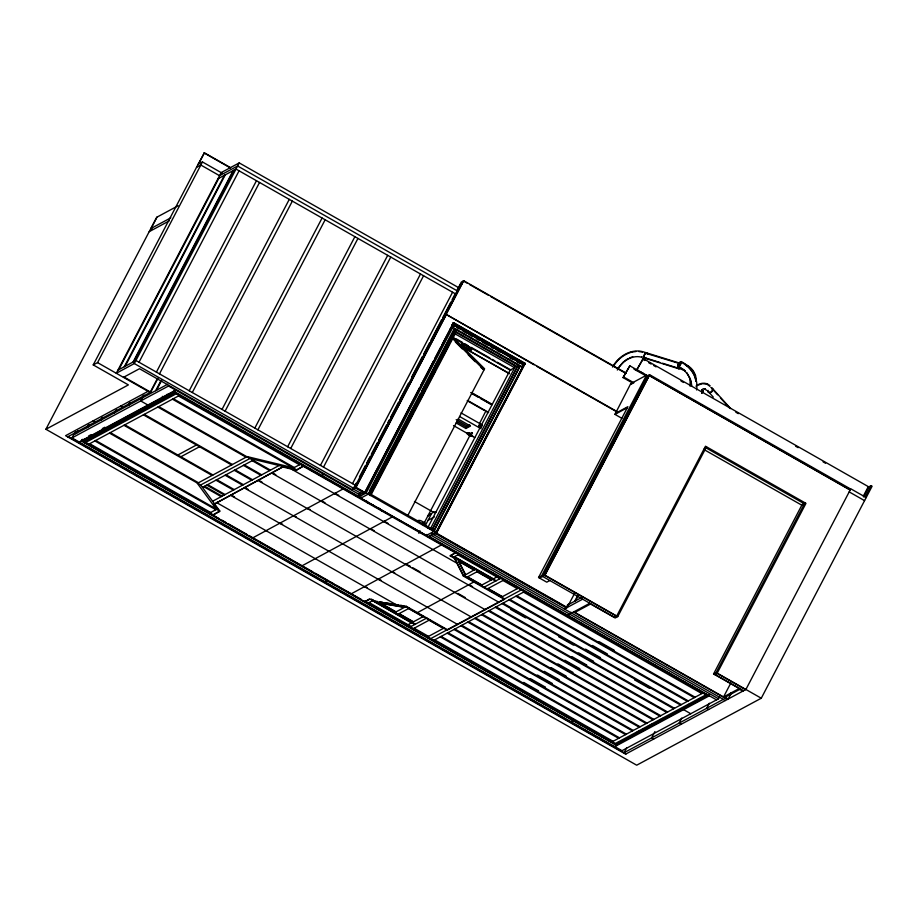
<?xml version="1.0" encoding="UTF-8"?>
<svg xmlns="http://www.w3.org/2000/svg" width="918" height="918" viewBox="0 0 918 918"><rect width="100%" height="100%" fill="white"/><g stroke="black" fill="none" stroke-linecap="round" stroke-linejoin="round"><path stroke-width="1.38" d="M696.555 389.955C698.598 378.354 691.587 366.718 681.236 361.623M689.992 386.065L690.233 378.445M678.597 364.125L678.299 364.744A2.834 0.918 -57.8 0 0 678.425 366.454L678.758 366.351A2.834 0.918 -57.8 0 0 680.823 363.907L681.122 363.287A2.834 0.918 -57.8 0 0 680.984 361.577L680.651 361.681A2.834 0.918 -57.8 0 0 678.597 364.125A2.834 1.721 -72.8 0 0 677.851 367.567A2.834 1.721 -72.8 0 0 679.664 368.703M644.803 354.348L644.528 354.899A2.387 1.457 -72.8 0 0 644.643 357.55L644.952 357.802A2.387 1.457 -72.8 0 0 645.71 357.859M678.735 364.343L678.471 364.894A2.387 1.388 -72.1 0 0 678.54 367.533L682.533 368.979M863.322 496.145L867.923 487.343L871.079 485.656L872.1 486.23L761.274 698.219L636.69 765.199L45.9 429.257L156.726 217.268L178.184 205.724M157.012 217.107L151.091 228.433L152.113 229.018M45.9 429.257L128.382 384.906L93.234 364.916L198.139 164.253L202.442 161.947L222.156 173.158M198.173 164.265L204.381 152.801L230.544 167.673M198.46 164.115L204.381 152.801M93.234 364.916L97.537 362.61L202.442 161.947M719.62 696.739L718.542 698.793L622.025 750.683L71.994 437.909L74.932 432.286M74.461 434.363L75.792 431.827M76.469 433.285L77.789 430.749M86.923 427.662L88.243 425.126M87.784 427.203L89.103 424.667M118.743 369.713L218.817 178.31M83.308 441.179L174.099 392.365L175.384 393.099L84.594 441.902L83.308 441.179L84.64 438.643M124.332 366.718L224.394 175.315M125.192 366.248L225.254 174.845M212.896 514.7L85.764 442.419L87.061 439.929M100.67 420.272L101.99 417.736M101.531 419.813L102.85 417.277M133.064 362.013L233.138 170.61M133.925 361.554L233.987 170.151M134.315 363.562L239.219 162.899L458.885 287.804L353.981 488.468L134.315 363.562L116.276 373.27L221.181 172.595L239.219 162.899M139.008 362.231L239.07 170.817M114.417 412.882L115.737 410.346M115.278 412.411L116.597 409.887M128.164 405.492L129.484 402.956M129.025 405.022L130.345 402.486M141.911 398.091L143.231 395.566M142.336 397.861L140.729 400.948L147.901 405.033M142.772 397.632L144.092 395.096M156.404 372.123L256.466 180.708M159.48 373.867L259.542 182.464M157.391 378.572L150.104 392.502L97.537 362.61M67.622 436.853L150.678 392.193L157.965 378.262M155.658 390.701L160.96 380.568M156.519 390.242L161.82 380.098M167.122 394.292L165.791 396.828L167.076 397.563M189.211 390.77L289.273 199.367M192.287 392.525L292.349 201.122M222.018 409.428L322.08 218.025M225.094 411.184L325.156 219.769M214.135 504.2L283.433 466.574L214.135 504.2L219.494 511.521L212.333 515.377L219.769 511.005L200.698 484.968L109.449 433.078M254.825 428.086L354.887 236.683M217.13 502.226L216.855 502.731L397.299 605.341L397.563 604.824M257.901 429.831L357.963 238.428M219.494 511.521L219.769 511.005L95.713 440.468M287.632 446.745L387.694 255.342M290.708 448.489L390.77 257.086M252.588 537.592L252.324 538.109L343.665 488.628M296.25 470.257L303.674 465.896L296.25 470.257L283.157 467.09M279.818 523.329L282.549 524.212M293.565 515.939L296.296 516.823M320.439 465.392L420.501 273.989M323.515 467.147L423.577 275.744M307.312 508.549L310.043 509.433M321.059 501.159L321.323 500.643L325.018 502.743M334.806 493.758L335.07 493.253L338.765 495.341M352.512 483.637L452.574 292.234M353.728 487.871L356.127 483.27M359.431 476.947L365.398 465.541M366.718 463.016L370.034 456.682M371.354 454.146L377.309 442.751M378.641 440.215L386.581 425.011M387.912 422.487L389.232 419.951M390.552 417.415L398.504 402.222M399.823 399.686L408.43 383.219M411.746 376.885L422.337 356.62M423.668 354.084L429.624 342.689M430.944 340.153L441.535 319.889M442.866 317.364L450.807 302.16M452.138 299.624L455.443 293.301M456.774 290.765L461.318 282.055L463.751 280.747L626.283 373.167M463.751 280.747L355.622 487.584L364.848 492.828L453.618 323.044L524.866 363.562L436.107 533.347L566.819 607.682L568.816 603.872M123.448 377.344L139.49 368.726L351.973 489.546L355.977 487.389L446.366 314.518L617.573 411.872M173.674 391.171L357.963 495.972L359.041 493.907M358.674 497.005L366.19 492.966L453.882 325.224L523.593 364.871L435.912 532.612L428.385 536.651L358.674 497.005L360.659 493.207M357.963 495.972L359.971 494.894L361.049 492.828M353.189 488.892L362.415 494.148L363.494 492.082M361.256 497.143L360.728 498.176L368.244 494.125L454.858 328.449M370 482.398L364.423 493.069L355.197 487.814L463.326 280.977L467.055 283.1M370.379 481.663L379.237 464.715M379.65 463.923L391.125 441.983M391.584 441.11L398.389 428.098M398.871 427.18L419.515 387.683M420.834 385.158L431.403 364.951M431.988 363.815L433.307 361.279M434.639 358.754L440.64 347.268M441.96 344.743L452.528 324.536M362.415 494.148L365.203 492.645L453.974 322.849L525.222 363.367L436.463 533.163L433.675 534.666L725.346 700.526M369.529 490.878L420.513 393.352M421.844 390.816L454.284 328.759L519.898 366.075L433.824 530.719M369.174 494.595L397.597 440.227M398.917 437.691L454.444 331.49L516.983 367.051L432.378 528.894M455.821 329.631L369.747 494.286L368.21 493.402M370.138 495.548L372.788 490.476M374.108 487.94L384.722 467.664M386.042 465.128L396.645 444.84M397.976 442.304L403.943 430.886M405.263 428.35L413.215 413.134M414.546 410.598L415.877 408.062M417.197 405.526L425.149 390.311M426.48 387.775L435.098 371.297M438.414 364.951L449.017 344.663M450.336 342.127L451.667 339.591M370.711 495.468L455.982 332.362M370.264 529.135L370.539 528.619L374.223 530.719M384.011 521.745L384.286 521.229L387.97 523.329M351.009 593.567L350.745 594.084L442.086 544.592M392.881 516.616L301.529 566.096M364.492 586.682L367.189 587.554M407.707 515.675L484.601 368.795L453.435 337.709M378.239 579.292L380.97 580.176M369.265 599.064L364.584 601.944L370.023 599.018L374.131 601.359L377.172 601.313M456.074 422.911L465.919 428.499L467.262 425.929L469.546 424.701M391.986 571.903L394.717 572.786M418.792 533.301L420.088 530.833M423.198 524.878L470.326 434.673M425.309 525.566L431.276 514.16A4.774 4.59 61.7 0 1 436.394 511.911M405.733 564.513L405.997 563.996L410.426 566.383M427.65 527.907L510.27 369.862M426.881 534.448L426.342 535.481L433.858 531.442L520.472 365.766L517.695 367.257M430.175 529.273L515.446 366.179M432.286 529.847L518.36 365.192M716.545 699.872L429.222 536.491L431.219 535.412L432.298 533.347M433.675 534.666L435.281 531.568L437.289 530.501M524.442 363.792L435.671 533.587L566.395 607.911M374.131 601.359L406.353 606.339L420.192 614.211M417.116 612.467L416.852 612.972L474.399 581.668M450.222 555.906L455.925 552.464L450.222 555.906L454.318 558.236L463.372 576.056L504.372 599.374L504.648 598.869L463.636 575.54L454.582 557.719L454.318 558.236M457.072 562.619L456.808 563.136L291.396 469.087L294.15 469.982M463.372 576.056L475.088 569.389M406.089 606.855L447.1 630.173L447.364 629.656L423.783 616.253L407.179 625.181M457.967 623.965L457.692 624.481L230.602 495.341L230.877 494.825L234.56 496.925M471.714 616.575L471.439 617.091L244.349 487.951L244.624 487.435L248.308 489.535M485.461 609.185L485.186 609.69L258.096 480.562L258.371 480.045L262.055 482.145M499.208 601.795L498.933 602.3L271.843 473.172L272.118 472.655L275.802 474.755M633.03 383.276L623.07 377.608L629.84 365.823L638.561 370.78M623.07 377.608L629.84 365.823M643.231 358.628L636.449 370.402L643.231 358.628L868.784 486.884L863.528 496.948M549.836 580.52L546.761 582.173L538.556 577.514L541.631 575.861L646.536 375.187L630.712 383.701L614.934 414.374L621.853 418.31M538.556 577.514L627.866 406.685L615.473 413.352M542.664 576.435L647.569 375.772L649.565 374.693L850.516 488.961M649.565 374.693L544.661 575.356L616.437 616.173M539.577 578.099L544.948 575.207L649.324 375.565L850.263 489.833M567.06 606.649L568.38 604.113M574.829 592.959L567.175 607.486L436.463 533.163M574.737 601.21L578.053 594.875M575.597 600.751L578.248 595.679M570.962 612.203L569.883 614.257L567.886 615.335M589.54 603.413L615.163 617.986L617.745 616.598L706.504 446.802M216.235 516.926L83.32 441.742L616.701 745.049L618.032 742.513M617.929 743.465L616.862 745.531L81.174 440.915M626.776 747.608L624.137 752.68L723.304 699.355M654.936 731.554L651.631 737.888L653.673 739.059M684.667 707.594L683.589 709.648L690.761 713.734M681.764 718.048L679.125 723.109L681.167 724.279M740.241 689.108L713.584 673.95L802.355 504.154M713.584 673.95L716.166 672.573L804.937 502.777M709.27 703.257L706.619 708.329L708.662 709.488M730.808 683.061L723.545 696.957L739.22 688.534M729.34 695.649L730.659 693.113M731.52 692.654L728.215 698.988L725.14 697.232M865.158 496.971L871.079 485.656M701.891 390.219A1.492 1.228 -39.2 0 1 702.408 390.609A1.492 1.239 -41.6 0 0 701.891 390.219L702.098 389.84M612.49 367.062C618.17 356.609 630.666 348.484 642.818 351.697L679.159 362.977M613.511 366.316C617.412 359.477 624.01 354.359 631.55 352.133M617.688 368.646L623.735 361.474M617.298 370.023C622.106 361.176 632.227 354.692 641.315 357.159M695.97 386.168C699.78 382.737 706.309 381.877 710.084 385.835M624.848 360.74L628.187 358.536M196.532 167.34L200.824 165.033L219.31 175.545M219.563 175.682L237.613 165.986L457.267 290.891M217.956 178.769L235.995 169.073L455.649 293.978M150.804 228.582L170.805 217.83M149.186 231.669L169.187 220.917M117.894 370.184L135.933 360.476L355.587 485.381M148.062 391.343L65.58 435.683L625.606 754.148L745.898 689.475L850.802 488.812L866.179 497.556M73.601 434.822L167.592 384.286M71.994 437.909L168.51 386.019L359.971 494.894M88.587 435.993L91.089 434.65M102.334 428.603L104.836 427.26M79.166 441.994L175.682 390.093M175.131 390.884L83.63 440.089L82.345 439.355M85.764 442.419L176.267 393.753L303.399 466.046M88.839 444.163L179.343 395.497M459.711 285.142L461.708 284.064M458.093 288.229L460.102 287.15M177.84 455.007L196.452 445M180.915 456.751L199.527 446.745M446.366 314.518L534.092 364.802M453.182 323.274L453.974 322.849M450.302 328.633L452.803 327.29L522.526 366.925M200.698 484.968L249.96 458.472L254.332 459.528L202.488 487.412M212.62 501.239L279.061 465.518M209.82 512.955L216.694 509.26M293.439 467.996L300.312 464.301M522.434 364.871L525.222 363.367M321.828 475.421L323.825 474.342M354.807 485.806L356.804 484.727M470.027 425.367L466.585 427.214L456.739 421.626M465.919 428.499L470.498 426.044L458.197 419.044M479.563 423.439L485.737 411.241L488.227 412.652M356.735 496.064L174.753 392.583L707.216 694.96L427.995 536.582M649.324 375.565L849.976 489.994M645.951 378.859L647.959 377.78M644.333 381.945L646.341 380.867M614.934 414.374L627.327 407.718M431.276 514.16L427.834 516.008A4.774 4.59 61.7 0 1 431.15 513.655M422.085 523.535L424.609 522.181M428.04 520.334L434.34 516.949M325.224 581.909L327.233 580.83M368.21 603.034L373.374 600.257M453.561 557.146L458.713 554.369M394.901 612.501L406.353 606.339M704.255 448.764L705.976 447.835L804.397 503.798L801.816 505.187L704.645 449.935M397.976 614.245L409.428 608.095M466.711 577.296L478.163 571.134M481.066 585.454L497.671 576.527M410.254 626.937L426.859 617.998M484.142 587.199L500.746 578.271M413.329 628.681L429.934 619.753M487.217 588.954L503.833 580.027M544.271 573.348L546.279 572.27M427.673 636.84L444.289 627.912M501.572 597.113L518.177 588.186M430.749 638.595L521.252 589.93M447.1 630.173L504.372 599.374M433.835 640.339L524.327 591.685M511.498 608.932L510.637 609.403L525.498 617.848L526.358 617.389M567.221 605.249L581.828 597.4M564.386 608.99L582.643 599.179M571.558 613.075L589.826 603.252M574.875 612.421L590.561 603.998M559.418 636.197L558.569 636.656L573.429 645.102L574.289 644.643M614.142 617.401L616.724 616.012L705.483 446.228L805.958 503.362L717.188 673.146L714.617 674.535M522.893 682.912L523.753 682.441L538.625 690.898L537.764 691.357M529.766 679.217L530.627 678.746L545.499 687.203L544.638 687.662M536.64 675.522L537.5 675.051L552.372 683.508L551.511 683.967M543.513 671.827L544.374 671.356L559.246 679.813L558.385 680.272M550.387 668.12L551.248 667.661L566.119 676.118L565.259 676.577M557.26 664.425L558.121 663.966L572.993 672.424L572.132 672.883M564.134 660.73L564.995 660.271L579.866 668.729L579.006 669.188M571.007 657.036L571.868 656.577L586.74 665.034L585.879 665.493M577.881 653.341L578.742 652.882L593.613 661.339L592.753 661.798M584.755 649.646L585.615 649.187L600.487 657.644L599.626 658.103M591.628 645.951L592.489 645.492L607.36 653.949L606.5 654.408M598.502 642.256L599.362 641.797L614.234 650.242L613.373 650.713M635.417 679.412L634.556 679.871L649.428 688.316L650.288 687.857M571.283 721.823L573.28 720.756M612.226 741.778L702.718 693.124M705.942 694.8L615.152 743.603L616.437 744.337L707.227 695.523L455.638 552.625M636.736 732.495L639.238 731.153M647.982 726.448L652.985 723.763M660.49 719.723L662.98 718.381M688.018 704.921L690.543 703.567M698.105 699.505L700.618 698.15M617.527 744.246L709.465 694.811M616.701 745.049L363.998 600.946M614.853 746.609L709.362 695.787M724.279 697.691L740.528 688.959M629.381 358.077L632.697 356.746M698.369 385.009L702.557 383.632L706.906 384.194M631.802 352.076L636.048 351.525M702.809 388.865L705.506 389.152L704.599 388.876M638.721 351.525L642.462 352.076M379.845 601.783L382.737 602.277M385.296 602.713L392.456 603.952M395.233 604.423L398.022 604.905M400.799 605.387L403.84 605.914M404.723 607.223L380.522 603.057L396.048 611.881M377.837 602.793L404.436 607.372M292.819 467.641L247.16 456.59L197.359 483.361L216.063 508.905M641.671 356.781L659.824 362.415M677.794 363.035L646.995 353.637A2.387 1.457 -72.8 0 1 647.224 354.027M662.532 363.253L678.758 368.29M647.592 354.119A2.834 1.721 -72.8 0 0 647.098 353.155L646.708 352.902A2.834 1.721 -72.8 0 0 644.482 354.325L644.195 355.002A2.834 1.721 -72.8 0 0 644.539 358.043L678.735 368.772M680.605 362.897A2.834 1.652 -72.1 0 0 678.436 364.331L678.15 365.008A2.834 1.652 -72.1 0 0 678.425 368.026L684.943 370.7M684.576 364.182C689.946 366.018 694.169 370.551 695.58 376.036M685.631 365.203C690.382 366.569 693.974 372.352 694.972 375.542M642.37 359.087L644.861 360.499M648.601 362.633L651.091 364.044M653.593 365.467L656.083 366.879M681.007 381.05L683.497 382.473M735.834 412.228L738.324 413.651M795.654 446.251L798.144 447.663M823.067 461.834L825.557 463.257M637.31 369.943L647.569 375.772M641.062 372.203L643.552 373.615M633.971 369.116L646.421 376.07M849.184 491.899L864.572 500.643M469.534 284.5L488.169 295.103M490.625 296.503L625.858 373.396M623.93 377.137L633.89 382.806M630.712 383.701L631.745 384.286M204.094 152.95L230.257 167.833M536.571 366.213L617.217 412.067M452.563 322.918L525.062 364.136M452.941 324.077L524.201 364.607M452.654 324.238L523.914 364.756M451.794 324.697L454.249 326.097M456.705 327.485L459.161 328.885M462.844 330.985L466.539 333.085M468.995 334.473L472.678 336.573M476.362 338.673L478.817 340.062M482.512 342.162L487.424 344.961M491.107 347.05L493.563 348.45M497.246 350.55L499.713 351.938M509.536 357.538L513.219 359.626M516.914 361.726L519.37 363.126M455.018 331.18L517.557 366.741M455.167 333.9L514.631 367.716L510.121 370.138L451.897 337.032M456.246 338.891L462.523 342.46M464.967 343.848L467.48 345.271M471.198 347.383L489.891 358.02M492.266 359.374L494.871 360.854M497.223 362.185L511.062 370.057M462.259 346.74L509.639 373.683M462.075 346.786L509.02 373.488M471.313 392.479L492.369 404.448M470.923 392.652L492.048 404.666M472.38 393.868L474.87 395.291M475.524 395.658L478.014 397.081M480.504 398.492L486.081 401.659M486.712 402.027L491.061 404.494M467.595 400.455L488.64 412.423M467.205 400.707L484.497 410.541M461.008 412.882L482.294 424.988M459.608 416.52L481.043 428.706M456.189 419.641L467.262 425.929M453.526 425.585L467.239 433.376M469.729 434.788L474.709 437.622M544.948 575.207L617.745 616.598M716.166 672.573L761.274 698.219M414.454 501.48L434.283 512.76M716.901 673.307L745.611 689.625M541.631 575.861L614.429 617.252M714.904 674.386L743.603 690.703M739.667 689.418L742.742 691.174M425.218 523.122L421.488 520.999A4.774 4.59 61.7 0 0 416.864 521.045M368.784 493.104L434.398 530.409M366.19 492.966L435.912 532.612M355.977 487.389L365.203 492.645M573.853 611.847L724.566 697.542M573.566 611.996L727.354 699.447M431.219 535.412L718.542 698.793M303.41 466.401L455.661 552.98M178.482 395.968L299.463 464.76M457.852 554.828L499.897 578.73M502.972 580.486L517.316 588.645M523.478 592.144L701.868 693.583M454.421 556.675L493.379 578.833M454.135 556.836L496.168 580.738M450.486 555.39L495.594 581.048M173.33 398.733L294.299 467.526M458.702 561.013L474.227 569.849M477.303 571.593L491.658 579.763M473.94 569.998L458.415 561.173L465.265 574.668M477.027 571.753L491.371 579.912M172.469 399.204L296.525 469.741L249.948 458.472L158.722 406.594M516.742 595.759L695.133 697.21M515.882 596.23L694.272 697.669M162.325 396.358L163.599 397.081M124.022 377.034L150.678 392.193M509.869 599.454L688.259 700.904M509.008 599.924L687.398 701.363M467.572 576.825L481.927 584.995M488.078 588.495L502.433 596.654M467.285 576.986L481.64 585.145M487.791 588.645L502.146 596.803M253.035 460.228L270.466 470.142M157.862 407.053L246.035 457.187M252.186 460.687L269.605 470.601M502.995 603.149L681.385 704.599M470.165 585.282L472.586 586.659M502.135 603.619L680.525 705.058M496.122 606.844L674.512 708.294M495.261 607.314L673.651 708.753M244.303 464.921L261.733 474.836M243.442 465.38L260.873 475.294M144.252 414.362L232.426 464.508M489.248 610.55L667.638 711.989M412.756 567.714L420.054 571.868M457.887 593.372L465.242 597.561M143.392 414.833L231.566 464.967M488.387 611.009L666.778 712.448M235.146 469.855L252.565 479.758M234.285 470.314L251.716 480.217M120.568 406.123L122.61 407.282M482.375 614.245L660.765 715.684M481.514 614.704L659.904 716.143M225.977 474.778L243.408 484.693M225.117 475.237L242.547 485.152M475.501 617.94L653.891 719.379M474.64 618.399L653.031 719.838M124.779 424.839L212.953 474.973M123.919 425.298L212.092 475.432M468.628 621.635L647.018 723.074M467.767 622.094L646.157 723.533M216.809 479.701L234.239 489.615M215.948 480.171L233.379 490.074M461.754 625.33L640.144 726.769M642.646 728.823L643.931 729.558M460.893 625.789L639.284 727.228M207.652 484.635L225.071 494.538M206.791 485.094L224.221 495.009M93.074 420.903L95.116 422.073M110.309 432.619L198.483 482.753M204.634 486.253L222.064 496.168M454.88 629.025L633.271 730.464M203.773 486.712L221.204 496.627M454.02 629.484L632.41 730.923M420.754 614.521L423.175 615.898M408.567 608.554L422.923 616.712M429.073 620.212L443.428 628.371M448.007 632.72L626.397 734.159M447.146 633.179L625.537 734.618M441.133 636.415L619.524 737.854M440.273 636.874L618.663 738.313M399.123 613.637L413.479 621.796M94.852 440.927L215.833 509.719M380.236 603.206L395.761 612.042M398.837 613.786L413.192 621.945M371.32 599.087L415.406 624.16M372.8 600.567L414.833 624.47M372.513 600.716L411.471 622.874M89.7 443.704L210.67 512.496M369.07 602.564L411.103 626.466M414.179 628.222L428.534 636.381M434.684 639.88L613.075 741.319M81.84 439.63L84.33 441.042M365.135 601.279L615.301 743.534M365.628 601.669L376.839 608.049M216.992 517.35L219.482 518.773M221.972 520.185L225.931 522.434M228.203 523.73L241.904 531.522M242.891 532.084L246.885 534.356M248.95 535.527L253.116 537.902M253.816 538.292L261.205 542.492M261.837 542.859L266.117 545.292M266.817 545.694L275.962 550.892M276.788 551.362L287.036 557.18M288 557.731L301.804 565.58M304.202 566.945L312.923 571.903M315.333 573.28L329.114 581.117M330.101 581.668L334.095 583.951M336.252 585.168L340.326 587.486M341.175 587.968L348.553 592.167M349.047 592.443L353.315 594.875M354.027 595.277L361.508 599.534M68.196 436.543L626.179 753.839M681.041 362.048C688.018 365.743 693.698 371.859 695.706 379.616M678.379 365.984L685.138 370.838M706.975 384.229L709.648 386.088M704.324 388.727L706.562 390.288M682.005 368.806C687.777 372.616 691.151 379.272 691.323 386.134M452.333 338.329L483.935 369.851L481.032 367.579M455.351 341.966L462.27 348.863M468.191 354.773L475.111 361.669M378.686 507.941L381.647 510.901M372.318 504.567L374.337 506.564M366.064 500.494L368.072 502.502M365.674 501.044L367.682 503.053M712.437 388.406L730.613 408.521M717.601 394.774L711.863 388.429A2.387 1.974 -42.1 0 1 712.012 390.988M720.469 397.953L730.028 408.533M708.512 391.814L713.286 397.104M686.871 372.708L690.588 379.593M458.025 559.682L465.552 574.507M696.269 381.165L695.523 375.611M695.305 377.229L695.855 381.314M691.059 380.821L691.759 386.111M480.803 427.593A5.37 1.228 27.6 0 1 481.87 425.952A4.774 1.09 27.6 0 0 480.791 427.455M481.606 426.044A5.37 1.228 27.6 0 1 480.86 425.39M701.937 392.525A1.492 1.239 -41.6 0 0 702.568 391.596A1.492 1.228 -39.2 0 1 701.914 392.491M701.719 393.088A1.939 1.618 -41.6 0 0 701.662 389.748A1.939 1.606 -39.2 0 1 701.685 393.053M707.56 390.632A2.834 2.341 -42.1 0 0 708.352 392.273L708.903 392.56A2.834 2.341 -42.1 0 0 712.07 391.538L712.471 390.93A2.834 2.341 -42.1 0 0 712.012 387.97L711.461 387.671A2.834 2.341 -42.1 0 0 710.819 387.545M711.622 391.47A2.387 1.974 -42.1 0 1 709.843 392.284M708.937 392.112A2.387 1.974 -42.1 0 1 707.973 390.357M645.136 353.889A2.387 1.457 -72.8 0 1 645.526 353.533M679.113 363.757A2.834 1.721 -72.8 0 1 679.584 363.459M645.859 358.215A2.834 1.721 -72.8 0 1 644.929 358.284M679.928 368.141A2.387 1.457 -72.8 0 1 678.15 367.407A2.387 1.457 -72.8 0 1 678.941 364.366M679.331 364.021A2.387 1.457 -72.8 0 1 679.733 363.815M480.607 427.409A5.072 1.159 27.6 0 1 481.617 425.872M480.734 427.581A4.774 1.09 27.6 0 1 481.686 426.124M480.068 427.444A5.818 1.331 27.6 0 1 481.227 425.677M480.125 427.318A5.818 1.331 27.6 0 1 481.296 425.539M469.993 433.319A2.811 0.643 27.6 0 1 469.121 432.768M471.347 432.596A2.811 0.643 27.6 0 1 472.219 433.147M469.878 433.376A3.27 0.746 27.6 0 1 468.868 432.734M471.45 432.539A3.27 0.746 27.6 0 1 472.472 433.181M679.951 367.625A2.387 1.388 -72.1 0 1 678.827 367.785M679.079 363.884A2.387 1.388 -72.1 0 1 679.848 363.321M679.687 368.187A2.834 1.652 -72.1 0 1 678.792 368.256M422.498 522.732A5.967 1.366 27.6 0 1 423.359 522.835M678.872 363.918L678.597 364.457A2.387 0.769 -57.8 0 0 678.551 366.075L678.804 366.03A2.387 0.769 -57.8 0 0 680.548 364.113L680.823 363.574A2.387 0.769 -57.8 0 0 680.869 361.956L680.605 362.002A2.387 0.769 -57.8 0 0 678.872 363.918M463.131 346.247A5.37 1.228 27.6 0 0 471.175 349.586A5.37 1.228 27.6 0 0 465.369 345.053A5.072 1.159 27.6 0 0 463.223 346.189A5.072 1.159 27.6 0 0 470.808 349.333A5.072 1.159 27.6 0 0 465.323 345.053A5.37 1.228 27.6 0 0 463.131 346.247M463.406 346.224A4.774 1.09 27.6 0 0 470.555 349.196A4.774 1.09 27.6 0 0 465.392 345.157A4.774 1.09 27.6 0 0 463.406 346.224M463.338 346.361A4.774 1.09 27.6 0 0 470.486 349.322A4.774 1.09 27.6 0 0 465.323 345.294A4.774 1.09 27.6 0 0 463.338 346.361M462.672 346.224A5.818 1.331 27.6 0 0 471.382 349.827A5.818 1.331 27.6 0 0 465.093 344.916A5.818 1.331 27.6 0 0 462.672 346.224M462.741 346.086A5.818 1.331 27.6 0 0 471.45 349.701A5.818 1.331 27.6 0 0 465.162 344.789A5.818 1.331 27.6 0 0 462.741 346.086M467.962 434.317A2.811 0.643 27.6 0 0 472.185 436.073A2.811 0.643 27.6 0 0 469.132 433.698A2.811 0.643 27.6 0 0 467.962 434.317M467.675 434.26A3.27 0.746 27.6 0 0 472.575 436.291A3.27 0.746 27.6 0 0 469.041 433.526A3.27 0.746 27.6 0 0 467.675 434.26"/></g></svg>
